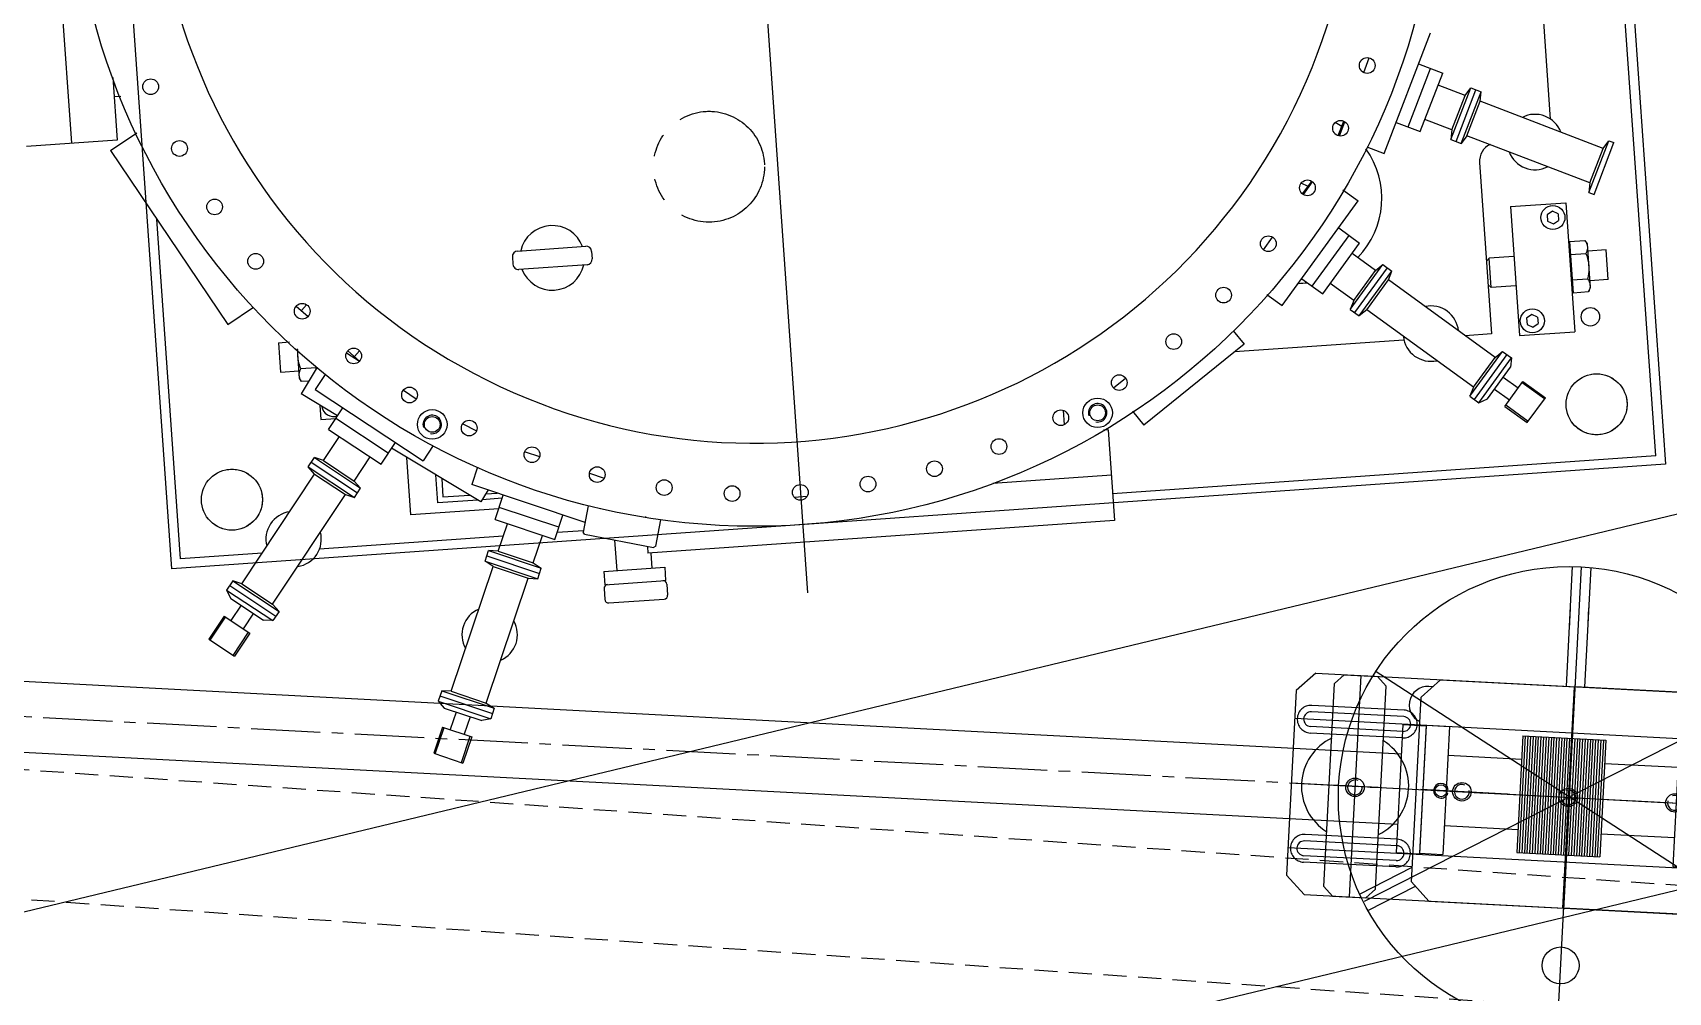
# Model space of a CAD drawing. Extents: x -50 to 48714, y -13211 to 6743.
# Drawn here: x 20645 to 21530, y -340 to 179 of the extents above; entities that cross this region are included whole.
import ezdxf

# ---------------------------------------------------------------- set-up
doc = ezdxf.new("R2010")
doc.units = 0
doc.header["$LTSCALE"] = 50
for name, pattern in [('UE46_01$0$GESTRICHELT', [0.75, 0.5, -0.25]), ('UE46_01$0$GESTRICHELT2', [0.375, 0.25, -0.125]), ('UE46_01$0$MITTE', [2, 1.25, -0.25, 0.25, -0.25]), ('UE46_01$0$MITTE2', [1.125, 0.75, -0.125, 0.125, -0.125]), ('UE46_01$0$MITTEX2', [4, 2.5, -0.5, 0.5, -0.5]), ('UE46_HMI$0$DASH_CENTER', [36, 24, -3, 6, -3]), ('UE46_HMI$0$PHANTOM', [2.5, 1.25, -0.25, 0.25, -0.25, 0.25, -0.25])]:
    doc.linetypes.add(name, pattern=pattern)
doc.layers.get('0').update_dxf_attribs({"linetype": 'CONTINUOUS'})
for name, color, linetype in [('UE46_01$0$BEMASZ', 2, 'CONTINUOUS'), ('UE46_01$0$DÜNN', 1, 'CONTINUOUS'), ('UE46_01$0$MITTE', 5, 'UE46_01$0$MITTEX2'), ('UE46_01$0$MITTE2', 5, 'UE46_01$0$MITTE2'), ('UE46_01$0$TEXT', 2, 'CONTINUOUS'), ('UE46_01$0$VERDECKT2', 7, 'UE46_01$0$GESTRICHELT2'), ('UE46_HMI$0$1', 7, 'CONTINUOUS'), ('UE46_HMI$0$BETON', 7, 'CONTINUOUS'), ('UE46_HMI$0$MEDIENVERSORGUN', 40, 'CONTINUOUS')]:
    doc.layers.add(name, color=color, linetype=linetype)
doc.styles.add('UE46_01$0$STANDARD_H15', font='isocp.shx', dxfattribs={"height": 15})

# ---------------------------------------------------------------- blocks, each defined once
blk = doc.blocks.new('UE46_HMI$0$SOCKEL__39')
at = {"layer": 'UE46_HMI$0$BETON', "color": 7, "linetype": 'CONTINUOUS'}
for p, q in [((3669.17, 627.48), (4477.19, 683.98)), ((4477.19, 683.98), (4528.81, -54.22)), ((3720.79, -110.72), (3669.17, 627.48)), ((4528.81, -54.22), (3720.79, -110.72))]:
    blk.add_line(p, q, dxfattribs=at)
at = {"layer": 'UE46_HMI$0$BETON', "color": 4, "linetype": 'UE46_HMI$0$PHANTOM'}
for centre, radius in [((4444.72, 646.62), 16.5), ((3706.52, 595), 16.5), ((3987.15, 452.44), 30), ((4298.5, 300.58), 30), ((4011.32, 106.87), 30), ((4491.46, -21.74), 16.5), ((3753.26, -73.36), 16.5)]:
    blk.add_circle(centre, radius, dxfattribs=at)
blk = doc.blocks.new('UE46_HMI')
at = {"color": 7, "linetype": 'CONTINUOUS'}
for p, q in [((3666.59, 119.49), (3648.94, 371.87)), ((4466.63, 132.48), (4455.45, 292.44)), ((4523.48, -49.65), (4500.45, 279.65)), ((4376.54, 114.01), (4401.62, 179.36)), ((4365.52, 157.87), (4368.51, 165.66)), ((4389.52, 128.31), (4401.71, 160.05)), ((4395.17, 162.56), (4408.24, 157.54)), ((3688.76, 155.16), (3691.13, 121.21)), ((4396.06, 125.8), (4408.24, 157.54)), ((4420.35, 145.39), (4405.73, 151)), ((3693.09, 144.9), (3689.49, 144.65)), ((3710.49, 146.12), (3708.7, 145.99)), ((4412.64, 121.57), (4423.4, 149.58)), ((4413.19, 126.72), (4420.35, 145.39)), ((4415.44, 120.5), (4426.2, 148.51)), ((4418.25, 119.42), (4429, 147.43)), ((4420.35, 145.39), (4423.4, 149.58)), ((4421.29, 123.61), (4428.46, 142.28)), ((4423.4, 149.58), (4429, 147.43)), ((4428.46, 142.28), (4429, 147.43)), ((4495.04, 116.72), (4428.46, 142.28)), ((3687.58, 115.51), (3701.9, 125.17)), ((4351.74, 123.64), (4354.73, 131.43)), ((4352.34, 123.52), (4355.26, 131.13)), ((4382.99, 130.81), (4396.06, 125.8)), ((4413.19, 126.72), (4398.57, 132.33)), ((4413.19, 126.72), (4412.64, 121.57)), ((3691.13, 121.21), (3642.05, 117.77)), ((3687.58, 115.51), (3751.05, 21.41)), ((4367.16, 117.61), (4376.54, 114.01)), ((4412.64, 121.57), (4418.25, 119.42)), ((4421.29, 123.61), (4418.25, 119.42)), ((4487.87, 98.05), (4421.29, 123.61)), ((4487.33, 92.9), (4498.08, 120.91)), ((4487.87, 98.05), (4495.04, 116.72)), ((4490.13, 91.83), (4500.88, 119.84)), ((4495.04, 116.72), (4498.08, 120.91)), ((4498.08, 120.91), (4500.88, 119.84)), ((4428.17, 109.09), (4434.66, 16.32)), ((4335.39, 96.13), (4331.73, 97.91)), ((4332.44, 92.07), (4337.37, 98.86)), ((4332.97, 91.77), (4337.89, 98.55)), ((4487.87, 98.05), (4487.33, 92.9)), ((4354.18, 94.36), (4362.56, 88.27)), ((4487.33, 92.9), (4490.13, 91.83)), ((4321.42, 31.64), (4362.56, 88.27)), ((4444.88, 85.2), (4474.81, 87.29)), ((4444.88, 85.2), (4449.76, 15.37)), ((4467.61, 82.74), (4464.73, 80.8)), ((4464.73, 80.8), (4464.98, 77.35)), ((4470.72, 81.22), (4467.61, 82.74)), ((4470.72, 81.22), (4470.96, 77.77)), ((4474.81, 87.29), (4479.69, 17.46)), ((3725.43, -105.45), (3712.56, 78.47)), ((4351.98, 73.71), (4363.31, 65.48)), ((4464.98, 77.35), (4468.09, 75.83)), ((4468.09, 75.83), (4470.96, 77.77)), ((3907.75, 61.16), (3944.66, 63.74)), ((4311.24, 61.87), (4316.17, 68.66)), ((4337.66, 42.09), (4357.64, 69.59)), ((4343.32, 37.97), (4363.31, 65.48)), ((4477.06, 63.64), (4476.46, 63.59)), ((4476.88, 66.24), (4485.19, 66.82)), ((4476.88, 66.24), (4478.81, 38.6)), ((4485.19, 66.82), (4485.6, 66.16)), ((4485.19, 66.82), (4486.39, 65.04)), ((4485.6, 66.16), (4485.95, 65.5)), ((4485.95, 65.5), (4486.22, 64.82)), ((4486.22, 64.82), (4486.4, 64.14)), ((4486.41, 62.03), (4486.24, 61.33)), ((4486.39, 65.04), (4488.06, 41.1)), ((4486.4, 64.14), (4486.5, 63.44)), ((4486.5, 62.74), (4486.41, 62.03)), ((4486.5, 63.44), (4486.5, 62.74)), ((3904.96, 57.96), (3905.24, 53.97)), ((3945.36, 53.77), (3908.45, 51.19)), ((3947.86, 60.96), (3948.14, 56.97)), ((4358.25, 29.6), (4375.88, 53.87)), ((4371.86, 50.61), (4359.19, 59.82)), ((4371.86, 50.61), (4375.88, 53.87)), ((4375.88, 53.87), (4380.74, 50.34)), ((4433.4, 57.33), (4431.91, 55.62)), ((4446.76, 58.26), (4433.4, 57.33)), ((4434.51, 41.37), (4433.4, 57.33)), ((4477.36, 59.33), (4485.67, 59.91)), ((4485.99, 60.62), (4485.67, 59.91)), ((4485.67, 59.91), (4486.13, 58.56)), ((4486.24, 61.33), (4485.99, 60.62)), ((4486.13, 58.56), (4486.53, 57.21)), ((4486.53, 57.21), (4486.84, 55.85)), ((4496.64, 61.75), (4486.67, 61.05)), ((4486.84, 55.85), (4487.08, 54.47)), ((4487.08, 54.47), (4487.22, 53.07)), ((4497.76, 45.79), (4496.64, 61.75)), ((4332, 46.2), (4343.32, 37.97)), ((4360.11, 34.43), (4371.86, 50.61)), ((4360.68, 27.84), (4378.31, 52.11)), ((4363.11, 26.07), (4380.74, 50.34)), ((4367.13, 29.33), (4378.88, 45.51)), ((4378.88, 45.51), (4380.74, 50.34)), ((4436.58, 3.59), (4378.88, 45.51)), ((4478.33, 45.51), (4486.64, 46.09)), ((4486.91, 47.49), (4486.64, 46.09)), ((4486.64, 46.09), (4487.05, 45.43)), ((4487.11, 48.88), (4486.91, 47.49)), ((4487.05, 45.43), (4487.4, 44.76)), ((4487.23, 50.27), (4487.11, 48.88)), ((4487.22, 53.07), (4487.27, 51.67)), ((4487.27, 51.67), (4487.23, 50.27)), ((4487.4, 44.76), (4487.67, 44.09)), ((4497.76, 45.79), (4487.78, 45.09)), ((4313.13, 37.66), (4321.42, 31.64)), ((4360.11, 34.43), (4347.44, 43.64)), ((4434.51, 41.37), (4432.8, 42.85)), ((4447.88, 42.3), (4434.51, 41.37)), ((4478.63, 41.2), (4478.03, 41.16)), ((4478.81, 38.6), (4487.12, 39.18)), ((4487.12, 39.18), (4488.06, 41.1)), ((4487.44, 39.89), (4487.12, 39.18)), ((4487.69, 40.6), (4487.44, 39.89)), ((4487.67, 44.09), (4487.85, 43.4)), ((4487.86, 41.3), (4487.69, 40.6)), ((4487.85, 43.4), (4487.95, 42.71)), ((4487.95, 42.01), (4487.86, 41.3)), ((4487.95, 42.71), (4487.95, 42.01)), ((3751.05, 21.41), (3764.87, 30.74)), ((3788.06, 31.36), (3794.46, 25.79)), ((3793.58, 32.08), (3790.84, 28.94)), ((4360.11, 34.43), (4358.25, 29.6)), ((4358.25, 29.6), (4363.11, 26.07)), ((4367.13, 29.33), (4363.11, 26.07)), ((4424.83, -12.59), (4367.13, 29.33)), ((4456.48, 26.83), (4453.61, 24.89)), ((4459.59, 25.31), (4456.48, 26.83)), ((4294.94, 18.03), (4300.8, 10.8)), ((4453.61, 24.89), (4453.85, 21.44)), ((4453.85, 21.44), (4456.96, 19.92)), ((4456.96, 19.92), (4459.83, 21.86)), ((4459.59, 25.31), (4459.83, 21.86)), ((3778.4, 11.53), (3784.44, 11.95)), ((3778.4, 11.53), (3779.51, -4.43)), ((4300.8, 10.8), (4246.56, -33.13)), ((4387.27, 13), (4295.61, 6.59)), ((4434.66, 16.32), (4420.43, 15.32)), ((4449.76, 15.37), (4479.69, 17.46)), ((3789.77, -7.73), (3788.65, 8.23)), ((3788.88, 5.64), (3788.92, 7.04)), ((3788.93, 4.24), (3788.88, 5.64)), ((3788.92, 7.04), (3789, 7.91)), ((3789.07, 2.85), (3788.93, 4.24)), ((3789.31, 1.47), (3789.07, 2.85)), ((3789.63, 0.11), (3789.31, 1.47)), ((3790.02, -1.24), (3789.63, 0.11)), ((3815.33, 6.15), (3822.27, 1.55)), ((3815.9, 7.16), (3822.31, 1.59)), ((3822.26, 7.15), (3819.52, 4.01)), ((4422.97, -17.42), (4440.61, 6.85)), ((4424.83, -12.59), (4436.58, 3.59)), ((4425.4, -19.19), (4443.03, 5.08)), ((4427.83, -20.95), (4445.46, 3.32)), ((4436.58, 3.59), (4440.61, 6.85)), ((4440.61, 6.85), (4445.46, 3.32)), ((4445.46, 3.32), (4444.94, -1.65)), ((3779.51, -4.43), (3789.49, -3.74)), ((3789.65, -5.42), (3789.74, -4.72)), ((3789.65, -6.12), (3789.65, -5.42)), ((3789.75, -6.82), (3789.65, -6.12)), ((3789.74, -4.72), (3789.91, -4.01)), ((3789.94, -7.5), (3789.75, -6.82)), ((3790.96, -9.5), (3789.77, -7.73)), ((3789.91, -4.01), (3790.16, -3.31)), ((3790.21, -8.18), (3789.94, -7.5)), ((3790.48, -2.59), (3790.02, -1.24)), ((3790.16, -3.31), (3790.48, -2.59)), ((3790.55, -8.84), (3790.21, -8.18)), ((3798.79, -2.01), (3790.48, -2.59)), ((3790.96, -9.5), (3790.55, -8.84)), ((3799.35, -1.74), (3790.67, -16.19)), ((3803.68, -5.63), (3798.3, -13.76)), ((3798.83, -2.61), (3798.79, -2.01)), ((4230.19, -12.92), (4236.67, -7.67)), ((4432.39, -18.92), (4444.94, -1.65)), ((4441.02, -7.05), (4449.11, -12.93)), ((3810.43, -28.06), (3790.67, -16.19)), ((3794.85, -9.23), (3790.96, -9.5)), ((3798.3, -13.76), (3856.67, -52.4)), ((3846.03, -14.18), (3853, -18.79)), ((4424.83, -12.59), (4422.97, -17.42)), ((4422.97, -17.42), (4427.83, -20.95)), ((4436.31, -13.52), (4444.4, -19.4)), ((4441.86, -22.9), (4451.65, -9.42)), ((4463.28, -18.93), (4451.15, -10.11)), ((4451.65, -9.42), (4463.79, -18.24)), ((3800.81, -22.28), (3801.35, -29.97)), ((3805.58, -35.37), (3813.31, -23.7)), ((4202.98, -25.04), (4203.53, -32.88)), ((4240.39, -25.52), (4246.56, -33.13)), ((4427.83, -20.95), (4432.39, -18.92)), ((4441.86, -22.9), (4453.99, -31.72)), ((4454.5, -31.03), (4442.36, -22.21)), ((4453.99, -31.72), (4463.79, -18.24)), ((3801.35, -29.97), (3809.54, -29.4)), ((3805.58, -35.37), (3833.94, -54.14)), ((3837.8, -48.3), (3809.45, -29.54)), ((3878.09, -32.43), (3885.6, -36.09)), ((3802.78, -52.29), (3811.42, -39.24)), ((3833.94, -54.14), (3841.66, -42.46)), ((3862.18, -44.07), (3856.67, -52.4)), ((4227.28, -35.68), (4224.68, -35.86)), ((4227.28, -35.68), (4230.71, -84.76)), ((3794.56, -55.66), (3797.87, -50.65)), ((3797.87, -50.65), (3822.89, -67.21)), ((3802.78, -52.29), (3797.87, -50.65)), ((3802.78, -52.29), (3819.46, -63.33)), ((3819.46, -63.33), (3828.1, -50.27)), ((3887.96, -74.64), (3839.6, -45.58)), ((3850.07, -81.7), (3847.9, -50.57)), ((3911.96, -47.51), (3919.66, -50.09)), ((4523.48, -49.65), (4229.69, -70.19)), ((3758.62, -119.01), (3797.99, -59.53)), ((3797.99, -59.53), (3794.56, -55.66)), ((3794.56, -55.66), (3819.57, -72.21)), ((3796.21, -53.15), (3821.23, -69.71)), ((3797.99, -59.53), (3814.67, -70.57)), ((3864.65, -75.12), (3863.59, -60)), ((3866.73, -61.89), (3867.43, -71.92)), ((3886.15, -55.82), (3883, -65.24)), ((3946.76, -59.15), (3954.58, -61.77)), ((4229, -60.22), (4164.93, -64.7)), ((3775.3, -130.04), (3814.67, -70.57)), ((3814.67, -70.57), (3819.57, -72.21)), ((3819.46, -63.33), (3822.89, -67.21)), ((3819.57, -72.21), (3822.89, -67.21)), ((3944.26, -85.73), (3883, -65.24)), ((3891.83, -68.19), (3887.96, -74.64)), ((3890.57, -70.3), (3896.81, -69.86)), ((3897.58, -78.38), (3850.07, -81.7)), ((3886.24, -73.61), (3864.65, -75.12)), ((3867.43, -71.92), (3881.75, -70.91)), ((3899.49, -72.68), (3888.68, -73.44)), ((3895.63, -84.23), (3900.07, -70.95)), ((3930.09, -88.38), (3897.85, -77.59)), ((3946.02, -76.69), (3943.24, -90.96)), ((3952.54, -78.02), (3952.47, -78.22)), ((3959.19, -79.58), (3959.2, -79.71)), ((4064.24, -71.74), (4057.57, -72.2)), ((3895.63, -84.23), (3927.87, -95.01)), ((3897.29, -101.3), (3902.26, -86.45)), ((3927.87, -95.01), (3932.31, -81.74)), ((3976.94, -82.53), (3976.98, -83.06)), ((4230.71, -84.76), (3978.33, -102.4)), ((3982.51, -98.6), (3985.28, -84.32)), ((3899.99, -93.25), (3800.59, -100.2)), ((3916.26, -107.64), (3921.23, -92.79)), ((3943.39, -90.21), (3929.14, -91.21)), ((3944.03, -92.14), (3943.24, -90.96)), ((3944.03, -92.14), (3981.33, -99.39)), ((3960.29, -95.3), (3961.44, -111.81)), ((3769.64, -102.36), (3725.43, -105.45)), ((3890.22, -106.67), (3892.13, -100.98)), ((3891.18, -103.83), (3919.63, -113.35)), ((3897.29, -101.3), (3892.13, -100.98)), ((3892.13, -100.98), (3920.58, -110.5)), ((3897.29, -101.3), (3916.26, -107.64)), ((3978.07, -98.75), (3978.33, -102.4)), ((3979.83, -102.3), (3980.4, -110.48)), ((3982.51, -98.6), (3981.33, -99.39)), ((3871.91, -177.16), (3894.54, -109.53)), ((3890.22, -106.67), (3918.67, -116.19)), ((3894.54, -109.53), (3890.22, -106.67)), ((3894.54, -109.53), (3913.51, -115.87)), ((3916.26, -107.64), (3920.58, -110.5)), ((3918.67, -116.19), (3920.58, -110.5)), ((3954.46, -112.29), (3987.38, -109.99)), ((3954.46, -112.29), (3954.96, -119.48)), ((3987.38, -109.99), (3987.88, -117.17)), ((3753.71, -117.36), (3750.4, -122.37)), ((3750.4, -122.37), (3752.63, -126.84)), ((3750.4, -122.37), (3775.42, -138.92)), ((3752.06, -119.86), (3777.08, -136.42)), ((3758.62, -119.01), (3753.71, -117.36)), ((3753.71, -117.36), (3778.73, -133.92)), ((3758.62, -119.01), (3775.3, -130.04)), ((3890.88, -183.51), (3913.51, -115.87)), ((3913.51, -115.87), (3918.67, -116.19)), ((3954.6, -121.51), (3955.02, -127.49)), ((3954.96, -119.48), (3987.88, -117.17)), ((3988.52, -119.13), (3988.94, -125.12)), ((3752.63, -126.84), (3770.43, -138.62)), ((3758.2, -130.52), (3752.68, -138.86)), ((3775.3, -130.04), (3778.73, -133.92)), ((3957.16, -129.35), (3987.08, -127.25)), ((3749.07, -136.47), (3740.79, -148.98)), ((3741.5, -149.45), (3749.78, -136.94)), ((3749.07, -136.47), (3762.96, -145.67)), ((3764.87, -134.94), (3759.35, -143.28)), ((3775.42, -138.92), (3770.43, -138.62)), ((3778.73, -133.92), (3775.42, -138.92)), ((3740.79, -148.98), (3754.68, -158.18)), ((3753.97, -157.7), (3762.25, -145.19)), ((3762.96, -145.67), (3754.68, -158.18)), ((3866.74, -176.85), (3864.84, -182.54)), ((3871.91, -177.16), (3866.74, -176.85)), ((3866.74, -176.85), (3895.19, -186.37)), ((3864.84, -182.54), (3868.15, -186.28)), ((3864.84, -182.54), (3893.29, -192.06)), ((3865.79, -179.69), (3894.24, -189.21)), ((3871.91, -177.16), (3890.88, -183.51)), ((3890.88, -183.51), (3895.19, -186.37)), ((3868.15, -186.28), (3888.39, -193.05)), ((3874.48, -188.4), (3871.3, -197.88)), ((3882.06, -190.94), (3878.89, -200.42)), ((3893.29, -192.06), (3888.39, -193.05)), ((3895.19, -186.37), (3893.29, -192.06)), ((3867.2, -196.51), (3862.44, -210.73)), ((3863.25, -211), (3868.01, -196.78)), ((3867.2, -196.51), (3883, -201.79)), ((3877.43, -215.75), (3882.19, -201.52)), ((3883, -201.79), (3878.24, -216.02)), ((3862.44, -210.73), (3878.24, -216.02))]:
    blk.add_line(p, q, dxfattribs=at)
for centre, radius in [((4036.14, 282.16), 370), ((4367.39, 161.6), 4.25), ((3709.31, 150.12), 4.25), ((4352.97, 127.64), 4.25), ((3724.91, 116.68), 4.25), ((4335.08, 95.37), 4.25), ((3743.91, 85.05), 4.25), ((4467.85, 79.29), 6.5), ((4313.92, 65.14), 4.25), ((3766.11, 55.58), 4.25), ((4289.71, 37.3), 4.25), ((3791.28, 28.6), 4.25), ((4456.72, 23.37), 6.5), ((4488.14, 25.57), 5), ((4262.73, 12.13), 4.25), ((3819.12, 4.39), 4.25), ((4233.26, -10.07), 4.25), ((4491.46, -21.81), 16.5), ((3849.35, -16.77), 4.25), ((3861.61, -32.7), 8), ((4201.63, -29.07), 4.25), ((4221.56, -26.42), 8), ((4221.56, -26.42), 4.25), ((3861.61, -32.7), 4.25), ((3881.62, -34.66), 4.25), ((4168.19, -44.67), 4.25), ((3915.58, -49.08), 4.25), ((4133.31, -56.68), 4.25), ((3753.26, -73.43), 16.5), ((3950.87, -59.86), 4.25), ((4097.36, -64.98), 4.25), ((3987.09, -66.9), 4.25), ((4023.84, -70.12), 4.25), ((4060.73, -69.48), 4.25)]:
    blk.add_circle(centre, radius, dxfattribs=at)
for centre, radius, start, end in [((4036.14, 282.16), 325, 73.99447, 58.56766), ((4458.16, 120.17), 15, 20.93734, 117.06266), ((4329.29, 89.65), 46, 57.97102, 63.17182), ((4329.29, 89.65), 46, 315.80011, 35.62213), ((4438.15, 109.79), 10, 115.27246, 184), ((4458.16, 120.17), 15, 200.93734, 297.06266), ((3926.55, 57.47), 17.5, 20.63158, 167.36842), ((3944.87, 60.75), 3, 4, 94), ((3907.96, 58.17), 3, 94, 184), ((3908.24, 54.18), 3, 184, 274), ((3926.55, 57.47), 17.5, 200.63158, 347.36842), ((3945.15, 56.76), 3, 274, 4), ((4329.29, 89.65), 46, 271.15457, 277.0271), ((4401.86, 16.46), 15, 5.93734, 102.06266), ((4401.86, 16.46), 15, 185.93734, 282.06266), ((3808.3, -21.97), 6.5, 188.44488, 288.92573), ((4221.56, -26.42), 5, 259, 199), ((3861.61, -32.7), 5, 259, 199), ((3786.64, -94.79), 15, 98.43734, 194.56266), ((3786.64, -94.79), 15, 278.43734, 14.56266), ((3956.6, -121.37), 2, 94, 184), ((3986.53, -119.27), 2, 4, 94), ((3957.02, -127.35), 2, 184, 274), ((3986.94, -125.26), 2, 274, 4), ((3892.71, -146.52), 15, 113.43734, 209.56266), ((3892.71, -146.52), 15, 293.43734, 29.56266)]:
    blk.add_arc(centre, radius, start, end, dxfattribs=at)
at = {"layer": 'UE46_HMI$0$1', "color": 4, "linetype": 'UE46_HMI$0$DASH_CENTER'}
blk.add_line((4007.75, 688.17), (4064.54, -123.84), dxfattribs=at)
at = {"layer": 'UE46_HMI$0$MEDIENVERSORGUN'}
for p, q in [((3511.28, -327.62), (6044.3, 282.4)), ((3530.1, -526.74), (6063.12, 83.28))]:
    blk.add_line(p, q, dxfattribs=at)
blk.add_blockref('UE46_HMI$0$SOCKEL__39', (0, -0.07))
blk = doc.blocks.new('UE46_01$0$F_CF35')
for p, q in [((0, 34.7), (0, -34.7)), ((0, 34.7), (12.7, 34.7)), ((12.7, 34.7), (12.7, -34.7)), ((0, -34.7), (12.7, -34.7))]:
    blk.add_line(p, q)
blk = doc.blocks.new('UE46_01$0$CF35_150')
for p, q in [((0, 34.7), (12.7, 34.7)), ((0, 34.7), (0, -34.7)), ((12.7, 34.7), (12.7, -34.7)), ((52.5, 31.65), (97.5, 31.65)), ((52.5, 31.65), (52.5, -31.65)), ((53.85, 31.65), (53.85, -31.65)), ((55.26, 31.65), (55.26, -31.65)), ((56.67, 31.65), (56.67, -31.65)), ((58.08, 31.65), (58.08, -31.65)), ((59.49, 31.65), (59.49, -31.65)), ((60.9, 31.65), (60.9, -31.65)), ((62.31, 31.65), (62.31, -31.65)), ((63.72, 31.65), (63.72, -31.65)), ((65.13, 31.65), (65.13, -31.65)), ((66.54, 31.65), (66.54, -31.65)), ((67.95, 31.65), (67.95, -31.65)), ((69.36, 31.65), (69.36, -31.65)), ((70.77, 31.65), (70.77, -31.65)), ((72.18, 31.65), (72.18, -31.65)), ((73.59, 31.65), (73.59, -31.65)), ((75, 31.65), (75, -31.65)), ((76.41, 31.65), (76.41, -31.65)), ((77.82, 31.65), (77.82, -31.65)), ((79.23, 31.65), (79.23, -31.65)), ((80.64, 31.65), (80.64, -31.65)), ((82.05, 31.65), (82.05, -31.65)), ((83.46, 31.65), (83.46, -31.65)), ((84.87, 31.65), (84.87, -31.65)), ((86.28, 31.65), (86.28, -31.65)), ((87.69, 31.65), (87.69, -31.65)), ((89.1, 31.65), (89.1, -31.65)), ((90.51, 31.65), (90.51, -31.65)), ((91.92, 31.65), (91.92, -31.65)), ((93.33, 31.65), (93.33, -31.65)), ((94.74, 31.65), (94.74, -31.65)), ((96.15, 31.65), (96.15, -31.65)), ((97.5, 31.65), (97.5, -31.65)), ((137.3, 34.7), (137.3, -34.7)), ((137.3, 34.7), (150, 34.7)), ((150, 34.7), (150, -34.7)), ((12.7, 19.05), (52.5, 19.05)), ((97.5, 19.05), (137.3, 19.05)), ((12.7, -19.05), (52.5, -19.05)), ((97.5, -19.05), (137.3, -19.05)), ((0, -34.7), (12.7, -34.7)), ((52.5, -31.65), (97.5, -31.65)), ((137.3, -34.7), (150, -34.7))]:
    blk.add_line(p, q)
at = {"layer": 'UE46_01$0$TEXT', "style": 'UE46_01$0$STANDARD_H15', "flags": 1}
for tag, p in [('ID', (1.23, -200.25)), ('BEZ', (1.23, -228.75)), ('KURZBEZ', (1.23, -257.25)), ('SPARTE', (1.23, -285.75)), ('FIRMA', (1.23, -314.25)), ('TYP', (1.23, -342.75)), ('PREIS', (1.23, -371.25)), ('AUSSCHR', (1.23, -399.75)), ('BEST', (1.23, -428.25)), ('LIEFER', (1.23, -456.75)), ('STATUS', (1.23, -485.25)), ('BEMERK', (1.23, -513.75))]:
    blk.add_attdef(tag, p, '', height=15, dxfattribs=at)
blk = doc.blocks.new('UE46_01$0$SRS40_2L_O')
at = {"ltscale": 5}
for p, q in [((-5, 124.9), (-5, 60)), ((5, 125), (5, 60)), ((-5, 102.27), (-5, 91.14)), ((5, 103.06), (5, 90.36)), ((-140.57, 60), (-150.57, 50)), ((-140.57, 60), (139.43, 60)), ((-130.12, 55), (-125.12, 60)), ((-130.12, -55), (-130.12, 55)), ((-130.12, -55), (-130.12, 55)), ((-125.12, 60), (-107.12, 60)), ((-102.12, 55), (-107.12, 60)), ((-102.12, -55), (-102.12, 55)), ((-102.12, -55), (-102.12, 55)), ((-73, 60), (-83, 50)), ((-73, 60), (0, 60)), ((73, 60), (0, 60)), ((83, 50), (73, 60)), ((100.98, 55), (105.98, 60)), ((100.98, -55), (100.98, 55)), ((100.98, -55), (100.98, 55)), ((123.98, 60), (105.98, 60)), ((128.98, 55), (123.98, 60)), ((128.98, -55), (128.98, 55)), ((128.98, -55), (128.98, 55)), ((139.43, 60), (149.43, 50)), ((-150.57, 50), (-150.57, -50)), ((-83, -50), (-83, 50)), ((83, 50), (83, -50)), ((149.43, 50), (149.43, -50)), ((-110.75, -58.17), (-83, -42.15)), ((110.67, -58.12), (83, -42.15)), ((-150.57, -50), (-140.57, -60)), ((-105.67, -66.78), (-80.66, -52.34)), ((-83, -50), (-73, -60)), ((73, -60), (83, -50)), ((105.75, -66.83), (80.66, -52.34)), ((149.43, -50), (139.43, -60)), ((-140.57, -60), (139.43, -60)), ((-130.12, -55), (-125.12, -60)), ((-125.12, -60), (-107.12, -60)), ((-102.12, -55), (-107.12, -60)), ((-73, -60), (0, -60)), ((73, -60), (0, -60)), ((100.98, -55), (105.98, -60)), ((123.98, -60), (105.98, -60)), ((128.98, -55), (123.98, -60))]:
    blk.add_line(p, q, dxfattribs=at)
at = {"color": 7, "linetype": 'UE46_01$0$GESTRICHELT', "ltscale": 5}
for p, q in [((-91.8, 42.5), (-141.8, 42.5)), ((90.66, 42.5), (140.66, 42.5)), ((-91.8, 27.5), (-141.8, 27.5)), ((90.66, 27.5), (140.66, 27.5)), ((-91.8, -27.5), (-141.8, -27.5)), ((90.66, -27.5), (140.66, -27.5)), ((-91.8, -42.5), (-141.8, -42.5)), ((90.66, -42.5), (140.66, -42.5))]:
    blk.add_line(p, q, dxfattribs=at)
at = {"color": 7, "linetype": 'CONTINUOUS', "ltscale": 5}
for p, q in [((-91.8, 39), (-141.8, 39)), ((90.66, 39), (140.66, 39)), ((-91.8, 31), (-141.8, 31)), ((90.66, 31), (140.66, 31)), ((-91.8, -31), (-141.8, -31)), ((90.66, -31), (140.66, -31)), ((-91.8, -39), (-141.8, -39)), ((90.66, -39), (140.66, -39))]:
    blk.add_line(p, q, dxfattribs=at)
at = {"ltscale": 5}
for centre, radius in [((0, 0), 125), ((-116.12, -0.59), 5), ((-69.57, 0), 3.25), ((-58.27, 0.02), 5), ((-0.57, 0), 5), ((57.13, 0.02), 5), ((68.43, 0), 3.25), ((114.98, -0.59), 5), ((0, -91.07), 10)]:
    blk.add_circle(centre, radius, dxfattribs=at)
for centre, start, end in [((-79.16, 46.03), 78.52172, 247.40883), ((79.16, 46.03), 292.59117, 101.47828)]:
    blk.add_arc(centre, 10, start, end, dxfattribs=at)
at = {"color": 7, "linetype": 'UE46_01$0$GESTRICHELT', "ltscale": 5}
for centre, start, end in [((-141.8, 35), 90, 270), ((-91.8, 35), 270, 90), ((90.66, 35), 90, 270), ((140.66, 35), 270, 90), ((-141.8, -35), 90, 270), ((-91.8, -35), 270, 90), ((90.66, -35), 90, 270), ((140.66, -35), 270, 90)]:
    blk.add_arc(centre, 7.5, start, end, dxfattribs=at)
at = {"layer": 'UE46_01$0$BEMASZ', "ltscale": 5}
for p, q in [((-123.62, 60), (-108.62, 60)), ((122.48, 60), (107.48, 60))]:
    blk.add_line(p, q, dxfattribs=at)
at = {"layer": 'UE46_01$0$BEMASZ', "color": 7, "linetype": 'CONTINUOUS', "ltscale": 5}
for centre, radius, start, end in [((-141.8, 35), 4, 90, 270), ((-91.8, 35), 4, 270, 90), ((90.66, 35), 4, 90, 270), ((140.66, 35), 4, 270, 90), ((-116.12, 0), 29, 118.86573, 241.13427), ((-116.12, 0), 29, 298.86573, 61.13427), ((114.98, 0), 29, 118.86573, 241.13427), ((114.98, 0), 29, 298.86573, 61.13427), ((-141.8, -35), 4, 90, 270), ((-91.8, -35), 4, 270, 90), ((90.66, -35), 4, 90, 270), ((140.66, -35), 4, 270, 90)]:
    blk.add_arc(centre, radius, start, end, dxfattribs=at)
at = {"layer": 'UE46_01$0$DÜNN', "ltscale": 5}
for centre, start, end in [((-116.12, -0.59), 67.9685, 12.53107), ((-69.57, 0), 12.78493, 343.75775), ((-58.27, 0.02), 67.9685, 12.53107), ((-0.57, 0), 167.46893, 112.0315), ((57.13, 0.02), 167.46893, 112.0315), ((68.43, 0), 196.24225, 167.21507), ((114.98, -0.59), 167.46893, 112.0315)]:
    blk.add_arc(centre, 4, start, end, dxfattribs=at)
at = {"layer": 'UE46_01$0$MITTE', "linetype": 'UE46_01$0$MITTE', "ltscale": 5}
for p, q in [((0, -125), (0, 125)), ((-108.54, 62.99), (107.97, -62.01)), ((108.54, 62.99), (-107.97, -62.01)), ((-116.12, 60), (-116.12, -60)), ((-0.57, 60), (-0.57, -60)), ((0, 0), (0, 61)), ((114.98, 60), (114.98, -60)), ((-0.57, 50), (-0.57, -50)), ((-150.57, 35), (149.43, 35)), ((-150.57, 0), (149.43, 0)), ((-33.57, 0), (-80.57, 0)), ((0, 0), (0, -61)), ((32.43, 0), (79.43, 0)), ((102.48, 0), (127.48, 0)), ((-103.62, 0), (-128.62, 0)), ((-150.57, -35), (149.43, -35))]:
    blk.add_line(p, q, dxfattribs=at)
blk = doc.blocks.new('UE46_01')
for p, q in [((21385.77, -211.12), (19553.19, -114.8)), ((19551.2, -152.85), (21383.78, -249.17))]:
    blk.add_line(p, q)
at = {"layer": 'UE46_01$0$MITTE2'}
blk.add_line((17000, 0), (24240.06, -379.44), dxfattribs=at)
at = {"layer": 'UE46_01$0$VERDECKT2'}
for p, q in [((17002.44, 34.91), (25980.52, -592.89)), ((16997.56, -34.91), (25975.63, -662.72))]:
    blk.add_line(p, q, dxfattribs=at)
at = {"rotation": 357.0000000000007}
for name, p in [('UE46_01$0$SRS40_2L_O', (21476.79, -234.62)), ('UE46_01$0$F_CF35', (21384.79, -229.8)), ('UE46_01$0$CF35_150', (21397.49, -230.11))]:
    blk.add_blockref(name, p, dxfattribs=at)

msp = doc.modelspace()

# ---------------------------------------------------------------- block references
for name, p in [('UE46_HMI', (17000, 0)), ('UE46_01', (0, 0))]:
    msp.add_blockref(name, p)

doc.saveas('drawing.dxf')
